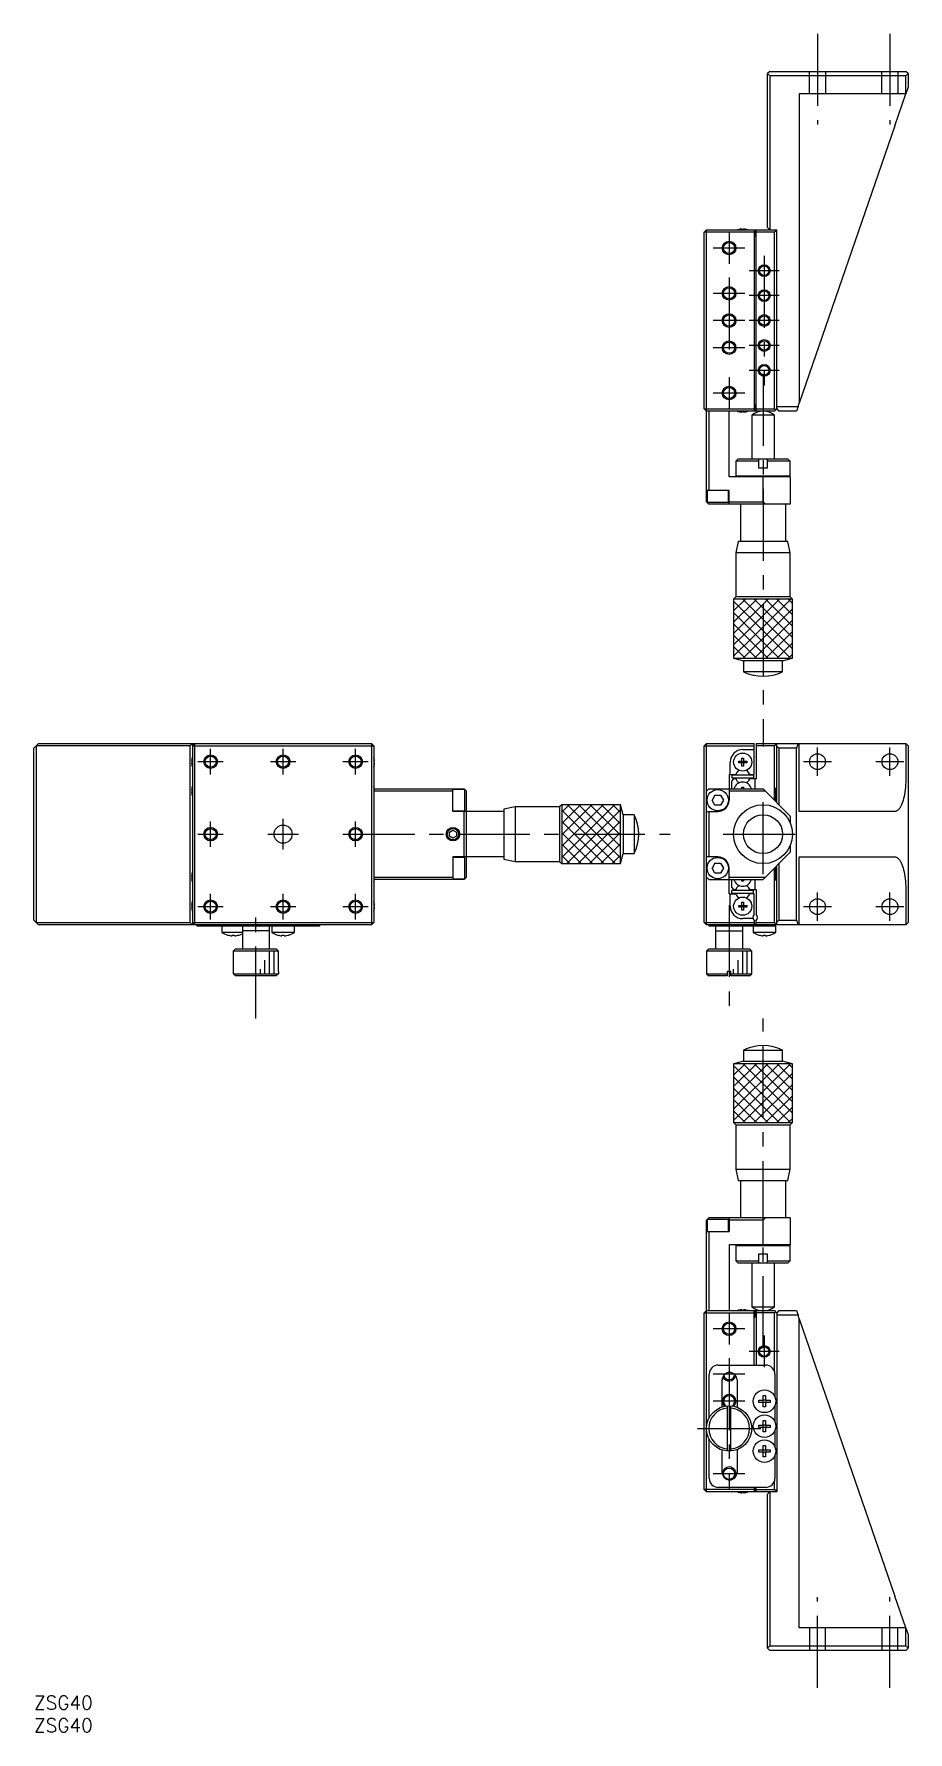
# Model space of a CAD drawing. Extents: x 0 to 401, y -8 to 367.
# Drawn here: x 0 to 193, y -8 to 366.8 of the extents above; entities that cross this region are included whole.
import ezdxf

# ---------------------------------------------------------------- set-up
doc = ezdxf.new("R2010")
doc.units = 0
doc.header["$LTSCALE"] = 0.5
doc.linetypes.add('CENTER', pattern=[50.8, 31.75, -6.35, 6.35, -6.35])
doc.linetypes.add('DASHED', pattern=[19.05, 12.7, -6.35])
for name, color, linetype in [('MSM_CENTER', 1, 'CENTER'), ('MSM_CONTINUOUS', 7, 'CONTINUOUS'), ('MSM_DASHED', 4, 'DASHED'), ('MSM_NARROW', 5, 'CONTINUOUS'), ('MSM_PART_NUMBER', 7, 'CONTINUOUS')]:
    doc.layers.add(name, color=color, linetype=linetype)
doc.styles.get("Standard").update_dxf_attribs({"font": 'txt.shx', "height": 3, "bigfont": 'bigfont.shx'})

# ---------------------------------------------------------------- blocks, each defined once
blk = doc.blocks.new('*U2')
at = {"layer": 'MSM_PART_NUMBER'}
blk.add_text('ZSG40', height=3, dxfattribs=at).set_placement((0, -3))
blk = doc.blocks.new('*U3')
at = {"layer": 'MSM_PART_NUMBER'}
blk.add_text('ZSG40', height=3, dxfattribs=at).set_placement((0, -8))

msp = doc.modelspace()

# ---------------------------------------------------------------- linework, layer by layer
at = {"layer": 'MSM_CENTER'}
for p, q in [((172.950166, 366.775339), (172.950166, 346.775339)), ((188.950166, 366.775339), (188.950166, 346.775339)), ((153.450166, 323.025342), (153.450166, 316.025344)), ((156.950165, 319.525343), (149.950167, 319.525343)), ((161.200167, 317.825342), (161.200167, 289.225341)), ((153.450166, 313.025342), (153.450166, 294.025346)), ((164.500167, 314.525342), (157.900167, 314.525342)), ((156.950165, 309.525343), (149.950167, 309.525343)), ((164.500167, 309.025343), (157.900167, 309.025343)), ((156.950165, 303.525343), (149.950167, 303.525343)), ((164.500167, 303.525342), (157.900167, 303.525342)), ((156.950165, 297.525345), (149.950167, 297.525345)), ((164.500167, 298.025341), (157.900167, 298.025341)), ((164.500167, 292.525341), (157.900167, 292.525341)), ((153.450166, 291.025342), (153.450166, 284.025344)), ((160.950166, 291.775339), (160.950166, 209.516838)), ((156.950165, 287.525343), (149.950167, 287.525343)), ((36.2, 206.166838), (41.8, 206.166838)), ((39, 203.366838), (39, 208.966838)), ((52.2, 206.166838), (57.8, 206.166838)), ((55, 203.366838), (55, 208.966838)), ((68.2, 206.166838), (73.8, 206.166838)), ((71, 203.366838), (71, 208.966838)), ((169.850166, 206.166838), (176.050166, 206.166838)), ((172.950166, 203.066838), (172.950166, 209.266838)), ((185.850166, 206.166838), (192.050166, 206.166838)), ((188.950166, 203.066838), (188.950166, 209.266838)), ((160.950166, 181.36684), (160.950166, 198.966837)), ((39, 187.366838), (39, 192.966838)), ((55, 186.766838), (55, 193.566838)), ((71, 187.366838), (71, 192.966838)), ((36.2, 190.166838), (41.8, 190.166838)), ((51.6, 190.166838), (58.4, 190.166838)), ((68.2, 190.166838), (140.450166, 190.166838)), ((152.150167, 190.166838), (169.750164, 190.166838)), ((39, 171.366838), (39, 176.966838)), ((55, 171.366838), (55, 176.966838)), ((71, 171.366838), (71, 176.966838)), ((172.950166, 171.066838), (172.950166, 177.266838)), ((188.950166, 171.066838), (188.950166, 177.266838)), ((36.2, 174.166838), (41.8, 174.166838)), ((49, 149.516838), (49, 174.516838)), ((52.2, 174.166838), (57.8, 174.166838)), ((68.2, 174.166838), (73.8, 174.166838)), ((153.450166, 174.516838), (153.450166, 149.516838)), ((169.850166, 174.166838), (176.050166, 174.166838)), ((185.850166, 174.166838), (192.050166, 174.166838)), ((160.950166, 76.750004), (160.950166, 149.516838)), ((153.450166, 84.499997), (153.450166, 77.499999)), ((156.950165, 80.999998), (149.950167, 80.999998)), ((161.200167, 79.499996), (161.200167, 72.499998)), ((164.500167, 75.999997), (157.900167, 75.999997)), ((153.450166, 74.499997), (153.450166, 45.499999)), ((156.950165, 70.999998), (149.950167, 70.999998)), ((156.950165, 64.999998), (149.950167, 64.999998)), ((146.450166, 59), (160.450166, 59)), ((156.950165, 48.999998), (149.950167, 48.999998)), ((172.950166, 1.750004), (172.950166, 21.750004)), ((188.950166, 1.750004), (188.950166, 21.750004))]:
    msp.add_line(p, q, dxfattribs=at)
at = {"layer": 'MSM_CONTINUOUS'}
for p, q in [((162.450166, 358.525343), (161.950166, 358.025343)), ((161.950166, 324.025343), (161.950166, 358.025343)), ((161.950166, 358.025343), (162.450166, 357.525343)), ((162.450166, 358.525343), (192.450166, 358.525343)), ((162.450166, 357.525343), (162.450166, 323.525343)), ((192.450166, 357.525343), (162.450166, 357.525343)), ((192.950166, 358.025343), (192.450166, 358.525343)), ((192.450166, 357.525343), (192.950166, 358.025343)), ((192.450166, 353.573237), (192.450166, 357.525343)), ((192.950166, 358.025343), (192.950166, 355.025343)), ((192.433674, 353.525343), (168.950166, 353.525343)), ((168.950166, 353.525343), (168.950166, 285.324282)), ((190.023381, 346.525343), (192.433674, 353.525343)), ((192.433674, 353.525343), (192.450166, 353.573237)), ((192.950166, 355.025343), (192.450166, 353.573237)), ((190.023381, 346.525343), (168.950166, 285.324282)), ((148.450166, 323.525343), (147.950166, 323.025343)), ((158.950166, 323.025343), (147.950166, 323.025343)), ((147.950166, 284.025343), (147.950166, 323.025343)), ((148.450166, 263.525343), (148.450166, 323.525343)), ((148.450166, 323.525343), (163.950166, 323.525343)), ((155.563804, 323.594864), (155.56155, 323.599487)), ((156.270166, 323.594864), (156.270166, 323.715202)), ((156.630166, 323.594864), (156.270166, 323.594864)), ((156.630166, 323.715202), (156.630166, 323.594864)), ((157.338782, 323.599487), (157.336527, 323.594864)), ((158.950166, 323.525343), (158.950166, 283.525343)), ((159.200166, 323.525343), (159.200166, 322.125343)), ((159.450166, 283.525343), (159.450166, 323.525343)), ((163.450166, 323.025343), (159.450166, 323.025343)), ((162.450166, 323.525343), (161.950166, 324.025343)), ((163.450166, 323.525343), (163.950166, 323.025343)), ((163.700166, 323.275343), (163.450166, 323.025343)), ((163.450166, 284.025343), (163.450166, 323.025343)), ((163.950166, 284.025343), (163.950166, 323.525343)), ((159.200166, 322.125343), (158.950166, 322.125343)), ((159.200166, 284.925343), (158.950166, 284.925343)), ((159.200166, 283.525343), (159.200166, 284.925343)), ((168.675069, 284.525343), (168.950166, 285.324282)), ((147.950166, 284.025343), (158.950166, 284.025343)), ((147.950166, 284.025343), (148.450166, 283.525343)), ((163.450166, 283.525343), (148.450166, 283.525343)), ((148.950166, 283.525343), (148.950166, 266.025343)), ((153.450166, 269.025343), (153.450166, 283.525343)), ((155.56155, 283.451199), (155.563804, 283.455821)), ((156.270166, 283.455821), (156.630166, 283.455821)), ((156.270166, 283.335484), (156.270166, 283.455821)), ((156.630166, 283.455821), (156.630166, 283.335484)), ((157.336527, 283.455821), (157.338782, 283.451199)), ((163.450162, 282.647834), (158.45017, 282.647834)), ((158.45017, 282.647834), (158.45017, 273.025343)), ((159.450166, 284.025343), (163.450166, 284.025343)), ((163.450162, 273.025343), (163.450162, 282.647834)), ((163.450166, 284.025343), (163.700166, 283.775343)), ((163.950166, 284.025343), (163.450166, 283.525343)), ((163.950166, 284.525343), (168.675069, 284.525343)), ((163.950166, 284.025343), (164.450166, 283.525343)), ((168.330741, 283.525343), (164.450166, 283.525343)), ((168.675069, 284.525343), (168.330741, 283.525343)), ((155.450166, 273.025343), (154.950166, 272.525343)), ((159.950166, 272.525343), (154.950166, 272.525343)), ((154.950166, 272.525343), (154.950166, 269.225343)), ((155.450166, 273.025343), (166.450166, 273.025343)), ((159.950166, 273.025343), (159.950166, 271.025343)), ((159.950166, 271.025343), (161.950166, 271.025343)), ((161.950166, 271.025343), (161.950166, 273.025343)), ((166.950166, 272.525343), (161.950166, 272.525343)), ((166.950166, 272.525343), (166.450166, 273.025343)), ((166.950166, 269.225343), (166.950166, 272.525343)), ((166.950166, 269.025343), (153.450166, 269.025343)), ((154.950166, 269.225343), (166.950166, 269.225343)), ((154.950166, 269.225343), (155.150166, 269.025343)), ((160.950166, 263.525343), (160.950166, 269.025343)), ((166.750166, 269.025343), (166.950166, 269.225343)), ((166.950166, 269.025343), (166.950166, 263.025343)), ((153.450166, 266.025343), (148.450166, 266.025343)), ((148.450166, 263.525343), (148.950166, 263.025343)), ((148.600166, 266.025343), (148.600166, 263.425343)), ((148.600166, 263.425343), (153.300166, 263.425343)), ((166.950166, 263.025343), (148.950166, 263.025343)), ((153.300166, 263.425343), (153.300166, 266.025343)), ((153.450166, 263.025343), (153.450166, 266.025343)), ((153.450166, 263.525343), (160.950166, 263.525343)), ((155.950166, 263.025343), (155.950166, 254.775343)), ((160.950166, 263.525343), (161.450166, 263.025343)), ((165.950166, 254.775343), (165.950166, 263.025343)), ((155.450169, 254.775343), (154.95017, 252.275344)), ((166.950162, 252.275344), (154.95017, 252.275344)), ((154.95017, 252.275344), (154.95017, 242.525339)), ((166.450163, 254.775343), (155.450169, 254.775343)), ((166.950162, 252.275344), (166.450163, 254.775343)), ((166.950162, 242.525339), (166.950162, 252.275344)), ((154.95017, 242.525339), (154.450167, 242.025337)), ((167.450165, 242.025337), (154.450167, 242.025337)), ((154.450167, 242.025337), (154.450167, 229.025336)), ((166.950162, 242.525339), (154.95017, 242.525339)), ((167.450165, 242.025337), (166.950162, 242.525339)), ((167.450165, 229.025336), (167.450165, 242.025337)), ((154.450167, 229.025336), (156.650166, 228.435848)), ((154.450167, 229.025336), (167.450165, 229.025336)), ((165.250166, 228.435848), (167.450165, 229.025336)), ((165.250166, 228.435848), (156.650166, 228.435848)), ((156.650166, 228.435848), (156.650166, 226.025337)), ((165.250166, 226.025337), (156.650166, 226.025337)), ((165.250166, 226.025337), (165.250166, 228.435848)), ((0, 209.166838), (1, 210.166838)), ((1, 210.166838), (74.5, 210.166838)), ((35, 210.166838), (34.5, 209.666838)), ((35.5, 210.166838), (35, 209.666838)), ((35, 210.166838), (35, 170.166838)), ((35.5, 170.166838), (35.5, 210.166838)), ((74.5, 210.166838), (74.5, 170.166838)), ((75, 209.666838), (74.5, 210.166838)), ((147.950166, 209.666838), (148.450166, 210.166838)), ((148.450166, 210.166838), (158.950166, 210.166838)), ((148.450166, 170.166838), (148.450166, 210.166838)), ((158.950166, 203.366838), (158.950166, 210.166838)), ((159.450166, 210.166838), (159.450166, 202.366838)), ((159.450166, 210.166838), (192.450166, 210.166838)), ((163.450166, 210.166838), (164.450166, 209.166838)), ((163.700166, 209.916838), (163.450166, 209.666838)), ((163.950166, 197.166838), (163.950166, 210.166838)), ((168.675069, 210.166838), (168.330741, 209.166838)), ((168.950166, 195.166838), (168.950166, 210.166838)), ((192.433674, 210.166838), (192.433674, 202.166838)), ((192.950166, 209.666838), (192.450166, 210.166838)), ((0, 171.166838), (0, 209.166838)), ((34.5, 209.666838), (0.5, 209.666838)), ((0.5, 209.666838), (0.5, 170.666838)), ((34.5, 170.666838), (34.5, 209.666838)), ((34.810141, 206.246838), (34.930479, 206.246838)), ((34.925856, 206.955454), (34.930479, 206.9532)), ((34.930479, 206.246838), (34.930479, 205.886838)), ((35, 209.666838), (75, 209.666838)), ((75, 209.666838), (75, 170.666838)), ((75.069522, 206.9532), (75.074144, 206.955454)), ((75.069522, 205.886838), (75.069522, 206.246838)), ((75.069522, 206.246838), (75.189859, 206.246838)), ((147.950166, 209.666838), (158.950166, 209.666838)), ((147.950166, 170.666838), (147.950166, 209.666838)), ((155.563804, 205.886838), (155.563804, 206.246838)), ((155.563804, 206.246838), (156.270166, 206.246838)), ((156.270166, 206.9532), (156.630166, 206.9532)), ((156.270166, 206.246838), (156.270166, 206.9532)), ((156.280538, 206.236466), (156.270166, 206.246838)), ((156.280538, 206.236466), (156.619794, 206.236466)), ((156.280538, 205.897211), (156.280538, 206.236466)), ((156.450166, 208.816838), (158.950166, 208.816838)), ((156.619794, 206.236466), (156.630166, 206.246838)), ((156.619794, 206.236466), (156.619794, 205.897211)), ((156.630166, 206.9532), (156.630166, 206.246838)), ((156.630166, 206.246838), (157.336527, 206.246838)), ((157.336527, 206.246838), (157.336527, 205.886838)), ((163.450166, 209.666838), (159.450166, 209.666838)), ((163.450166, 197.666838), (163.450166, 209.666838)), ((164.450166, 209.166838), (164.450166, 196.666838)), ((168.330741, 209.166838), (164.450166, 209.166838)), ((168.330741, 171.166838), (168.330741, 209.166838)), ((192.950166, 209.666838), (192.950166, 170.666838)), ((34.930479, 205.886838), (34.810141, 205.886838)), ((34.930479, 205.180477), (34.925856, 205.178222)), ((75.189859, 205.886838), (75.069522, 205.886838)), ((75.074144, 205.178222), (75.069522, 205.180477)), ((153.450166, 203.366838), (153.450166, 197.666838)), ((153.450166, 203.366838), (154.89936, 203.366838)), ((153.700166, 203.366838), (153.700166, 206.066838)), ((158.850166, 203.166838), (154.050166, 203.166838)), ((154.050166, 203.166838), (154.050166, 202.566838)), ((154.050166, 202.566838), (158.850166, 202.566838)), ((154.89936, 203.366838), (155.049526, 203.626934)), ((156.270166, 205.886838), (155.563804, 205.886838)), ((156.280538, 205.897211), (156.270166, 205.886838)), ((156.270166, 205.180477), (156.270166, 205.886838)), ((156.630166, 205.180477), (156.270166, 205.180477)), ((156.619794, 205.897211), (156.280538, 205.897211)), ((156.619794, 205.897211), (156.630166, 205.886838)), ((156.630166, 205.886838), (156.630166, 205.180477)), ((157.336527, 205.886838), (156.630166, 205.886838)), ((157.850805, 203.626934), (158.000971, 203.366838)), ((158.000971, 203.366838), (158.950166, 203.366838)), ((158.850166, 203.166838), (158.850166, 202.566838)), ((34.810141, 199.846838), (34.930479, 199.846838)), ((34.930479, 199.486838), (34.810141, 199.486838)), ((34.925856, 200.555454), (34.930479, 200.5532)), ((34.930479, 198.780477), (34.925856, 198.778222)), ((34.930479, 199.846838), (34.930479, 199.486838)), ((75, 200.166838), (95, 200.166838)), ((92.5, 199.666838), (75, 199.666838)), ((75.069522, 200.5532), (75.074144, 200.555454)), ((92.5, 195.166838), (92.5, 200.166838)), ((95.1, 200.016838), (92.5, 200.016838)), ((95.5, 199.666838), (95, 200.166838)), ((95.1, 195.316838), (95.1, 200.016838)), ((95.5, 180.666838), (95.5, 199.666838)), ((148.950166, 200.166838), (148.450166, 199.666838)), ((148.950166, 200.166838), (160.950166, 200.166838)), ((150.31508, 198.766838), (149.679995, 197.666838)), ((150.31508, 198.766838), (151.585251, 198.766838)), ((151.585251, 198.766838), (152.220336, 197.666838)), ((161.450166, 199.666838), (153.450166, 199.666838)), ((154.450166, 202.366838), (153.950166, 201.866838)), ((153.950166, 201.866838), (153.950166, 200.166838)), ((154.89936, 202.366838), (154.450166, 202.366838)), ((154.89936, 202.366838), (155.049526, 202.106743)), ((156.270166, 200.5532), (156.630166, 200.5532)), ((156.270166, 200.166838), (156.270166, 200.5532)), ((156.630166, 200.5532), (156.630166, 200.133315)), ((157.850805, 202.106743), (158.000971, 202.366838)), ((159.450166, 202.366838), (158.000971, 202.366838)), ((159.200166, 200.166838), (159.200166, 202.366838)), ((160.950166, 200.166838), (166.950166, 194.166838)), ((163.600166, 200.166838), (163.950166, 200.516838)), ((163.600166, 200.166838), (163.600166, 197.516838)), ((192.170968, 198.988905), (192.078494, 198.509348)), ((192.250202, 199.488054), (192.170968, 198.988905)), ((192.315706, 200.003719), (192.250202, 199.488054)), ((192.367078, 200.532721), (192.315706, 200.003719)), ((192.404, 201.071797), (192.367078, 200.532721)), ((192.426244, 201.617625), (192.404, 201.071797)), ((192.433674, 202.166838), (192.426244, 201.617625)), ((92.5, 195.316838), (95.1, 195.316838)), ((103.75, 195.166838), (92.5, 195.166838)), ((95, 185.166838), (95, 195.166838)), ((106.249999, 196.166834), (103.75, 195.666835)), ((103.75, 195.666835), (103.75, 184.666841)), ((106.249999, 196.166834), (106.249999, 184.166842)), ((116.000004, 196.166834), (106.249999, 196.166834)), ((116.500006, 196.666837), (116.000004, 196.166834)), ((116.000004, 196.166834), (116.000004, 184.166842)), ((129.500007, 196.666837), (116.500006, 196.666837)), ((116.500006, 196.666837), (116.500006, 183.666839)), ((130.089495, 194.466838), (129.500007, 196.666837)), ((129.500007, 183.666839), (129.500007, 196.666837)), ((148.450166, 195.166838), (150.950166, 195.166838)), ((148.950166, 195.166838), (148.950166, 185.166838)), ((150.31508, 196.566838), (149.679995, 197.666838)), ((151.585251, 196.566838), (150.31508, 196.566838)), ((152.220336, 197.666838), (151.585251, 196.566838)), ((190.023381, 195.166838), (168.950166, 195.166838)), ((190.21249, 195.188417), (190.023381, 195.166838)), ((190.400434, 195.25302), (190.21249, 195.188417)), ((190.586053, 195.360249), (190.400434, 195.25302)), ((190.768203, 195.509443), (190.586053, 195.360249)), ((190.94576, 195.699682), (190.768203, 195.509443)), ((191.117631, 195.929793), (190.94576, 195.699682)), ((191.282756, 196.198357), (191.117631, 195.929793)), ((191.440116, 196.503719), (191.282756, 196.198357)), ((191.588741, 196.843997), (191.440116, 196.503719)), ((191.727716, 197.217091), (191.588741, 196.843997)), ((191.856182, 197.620702), (191.727716, 197.217091)), ((191.973349, 198.052342), (191.856182, 197.620702)), ((192.078494, 198.509348), (191.973349, 198.052342)), ((130.089495, 194.466838), (130.089495, 185.866838)), ((132.500006, 194.466838), (130.089495, 194.466838)), ((132.500006, 194.466838), (132.500006, 185.866838)), ((166.950166, 194.166838), (166.950166, 192.666836)), ((91.75, 190.599851), (92.5, 191.032864)), ((91.75, 189.733826), (91.75, 190.599851)), ((92.5, 189.300813), (91.75, 189.733826)), ((92.5, 191.032864), (93.25, 190.599851)), ((93.25, 189.733826), (92.5, 189.300813)), ((93.25, 190.599851), (93.25, 189.733826)), ((166.950166, 187.666841), (166.950166, 186.166838)), ((103.75, 185.166838), (92.5, 185.166838)), ((92.5, 185.166838), (92.5, 180.166838)), ((95.1, 185.016838), (92.5, 185.016838)), ((95.1, 180.316838), (95.1, 185.016838)), ((103.75, 184.666841), (106.249999, 184.166842)), ((106.249999, 184.166842), (116.000004, 184.166842)), ((116.000004, 184.166842), (116.500006, 183.666839)), ((116.500006, 183.666839), (129.500007, 183.666839)), ((129.500007, 183.666839), (130.089495, 185.866838)), ((130.089495, 185.866838), (132.500006, 185.866838)), ((150.950166, 185.166838), (148.450166, 185.166838)), ((150.31508, 183.766838), (149.679995, 182.666838)), ((150.31508, 183.766838), (151.585251, 183.766838)), ((151.585251, 183.766838), (152.220336, 182.666838)), ((166.950166, 186.166838), (160.950166, 180.166838)), ((164.450166, 183.666838), (164.450166, 171.166838)), ((168.950166, 185.166838), (190.023381, 185.166838)), ((168.950166, 170.166838), (168.950166, 185.166838)), ((190.023381, 185.166838), (190.21249, 185.14526)), ((190.21249, 185.14526), (190.400434, 185.080657)), ((190.400434, 185.080657), (190.586053, 184.973428)), ((190.586053, 184.973428), (190.768203, 184.824234)), ((190.768203, 184.824234), (190.94576, 184.633995)), ((190.94576, 184.633995), (191.117631, 184.403884)), ((191.117631, 184.403884), (191.282756, 184.13532)), ((191.282756, 184.13532), (191.440116, 183.829957)), ((191.440116, 183.829957), (191.588741, 183.48968)), ((34.810141, 180.846838), (34.930479, 180.846838)), ((34.930479, 180.486838), (34.810141, 180.486838)), ((34.925856, 181.555454), (34.930479, 181.5532)), ((34.930479, 180.846838), (34.930479, 180.486838)), ((75, 180.666838), (92.5, 180.666838)), ((95, 180.166838), (75, 180.166838)), ((92.5, 180.316838), (95.1, 180.316838)), ((95, 180.166838), (95.5, 180.666838)), ((148.450166, 180.666838), (148.950166, 180.166838)), ((148.950166, 180.166838), (160.950166, 180.166838)), ((150.31508, 181.566838), (149.679995, 182.666838)), ((151.585251, 181.566838), (150.31508, 181.566838)), ((152.220336, 182.666838), (151.585251, 181.566838)), ((153.450166, 176.966838), (153.450166, 182.666838)), ((153.450166, 180.666838), (161.450166, 180.666838)), ((153.950166, 180.166838), (153.950166, 178.466838)), ((156.270166, 179.780477), (156.270166, 180.166838)), ((156.630166, 180.200362), (156.630166, 179.780477)), ((159.200166, 177.966838), (159.200166, 180.166838)), ((163.450166, 170.666838), (163.450166, 182.666838)), ((163.600166, 182.816838), (163.600166, 180.166838)), ((163.950166, 179.816838), (163.600166, 180.166838)), ((163.950166, 170.166838), (163.950166, 183.166838)), ((191.588741, 183.48968), (191.727716, 183.116586)), ((191.727716, 183.116586), (191.856182, 182.712975)), ((191.856182, 182.712975), (191.973349, 182.281335)), ((191.973349, 182.281335), (192.078494, 181.824328)), ((192.078494, 181.824328), (192.170968, 181.344772)), ((192.170968, 181.344772), (192.250202, 180.845622)), ((192.250202, 180.845622), (192.315706, 180.329957)), ((192.315706, 180.329957), (192.367078, 179.800956)), ((34.930479, 179.780477), (34.925856, 179.778222)), ((75.074144, 179.778222), (75.069522, 179.780477)), ((153.450166, 176.966838), (154.89936, 176.966838)), ((153.700166, 174.266838), (153.700166, 176.966838)), ((153.950166, 178.466838), (154.450166, 177.966838)), ((158.850166, 177.766838), (154.050166, 177.766838)), ((154.050166, 177.166838), (154.050166, 177.766838)), ((154.050166, 177.166838), (158.850166, 177.166838)), ((154.450166, 177.966838), (154.89936, 177.966838)), ((154.89936, 177.966838), (155.049526, 178.226934)), ((154.89936, 176.966838), (155.049526, 176.706743)), ((156.630166, 179.780477), (156.270166, 179.780477)), ((157.850805, 178.226934), (158.000971, 177.966838)), ((157.850805, 176.706743), (158.000971, 176.966838)), ((158.000971, 177.966838), (159.450166, 177.966838)), ((158.950166, 176.966838), (158.000971, 176.966838)), ((158.850166, 177.166838), (158.850166, 177.766838)), ((158.950166, 172.428276), (158.950166, 176.966838)), ((159.450166, 177.966838), (159.450166, 172.428276)), ((192.367078, 179.800956), (192.404, 179.26188)), ((192.404, 179.26188), (192.426244, 178.716052)), ((192.426244, 178.716052), (192.433674, 178.166838)), ((192.433674, 178.166838), (192.433674, 170.166838)), ((34.810141, 174.446838), (34.930479, 174.446838)), ((34.930479, 174.086838), (34.810141, 174.086838)), ((34.925856, 175.155454), (34.930479, 175.1532)), ((34.930479, 173.380477), (34.925856, 173.378222)), ((34.930479, 174.446838), (34.930479, 174.086838)), ((75.069522, 175.1532), (75.074144, 175.155454)), ((75.069522, 174.086838), (75.069522, 174.446838)), ((75.069522, 174.446838), (75.189859, 174.446838)), ((75.189859, 174.086838), (75.069522, 174.086838)), ((75.074144, 173.378222), (75.069522, 173.380477)), ((155.563804, 174.086838), (155.563804, 174.446838)), ((155.563804, 174.446838), (156.270166, 174.446838)), ((156.270166, 174.086838), (155.563804, 174.086838)), ((156.270166, 175.1532), (156.630166, 175.1532)), ((156.270166, 174.446838), (156.270166, 175.1532)), ((156.280538, 174.436466), (156.270166, 174.446838)), ((156.280538, 174.097211), (156.270166, 174.086838)), ((156.270166, 173.380477), (156.270166, 174.086838)), ((156.630166, 173.380477), (156.270166, 173.380477)), ((156.280538, 174.436466), (156.619794, 174.436466)), ((156.280538, 174.097211), (156.280538, 174.436466)), ((156.619794, 174.097211), (156.280538, 174.097211)), ((156.619794, 174.436466), (156.630166, 174.446838)), ((156.619794, 174.436466), (156.619794, 174.097211)), ((156.619794, 174.097211), (156.630166, 174.086838)), ((156.630166, 175.1532), (156.630166, 174.446838)), ((156.630166, 174.446838), (157.336527, 174.446838)), ((156.630166, 174.086838), (156.630166, 173.380477)), ((157.336527, 174.086838), (156.630166, 174.086838)), ((157.336527, 174.446838), (157.336527, 174.086838)), ((1, 170.166838), (0, 171.166838)), ((0.5, 170.666838), (34.5, 170.666838)), ((74.5, 170.166838), (1, 170.166838)), ((34.5, 170.666838), (35, 170.166838)), ((35, 170.666838), (75, 170.666838)), ((35, 170.666838), (35.5, 170.166838)), ((36, 169.866838), (36, 170.166838)), ((63, 169.866838), (36, 169.866838)), ((41.5, 169.866838), (41.5, 168.475181)), ((46, 169.866838), (46, 164.866838)), ((52, 168.866838), (46, 168.866838)), ((52, 164.866838), (52, 169.866838)), ((52.5, 169.866838), (52.5, 168.475181)), ((57.5, 168.475181), (57.5, 169.866838)), ((63, 170.166838), (63, 169.866838)), ((74.5, 170.166838), (75, 170.666838)), ((147.950166, 170.666838), (158.950166, 170.666838)), ((147.950166, 170.666838), (148.450166, 170.166838)), ((192.450166, 170.166838), (148.450166, 170.166838)), ((149.050166, 169.866838), (149.050166, 170.166838)), ((163.750166, 169.866838), (149.050166, 169.866838)), ((150.450166, 169.866838), (150.450166, 164.866838)), ((150.450166, 168.866838), (156.450166, 168.866838)), ((158.73192, 171.516838), (156.450166, 171.516838)), ((156.450166, 164.866838), (156.450166, 169.866838)), ((158.750166, 169.866838), (158.750166, 168.475181)), ((158.950166, 171.105401), (158.950166, 170.166838)), ((159.450166, 170.166838), (159.450166, 171.105401)), ((159.450166, 170.666838), (163.450166, 170.666838)), ((164.450166, 171.166838), (163.450166, 170.166838)), ((163.450166, 170.666838), (163.700166, 170.416838)), ((163.550166, 170.166838), (163.550166, 169.866838)), ((163.750166, 168.475181), (163.750166, 169.866838)), ((164.450166, 171.166838), (168.330741, 171.166838)), ((168.330741, 171.166838), (168.675069, 170.166838)), ((192.450166, 170.166838), (192.950166, 170.666838)), ((46, 168.475181), (41.5, 168.475181)), ((42.738067, 167.897403), (42.741411, 167.904258)), ((43.74, 167.904258), (44.26, 167.904258)), ((43.74, 167.731886), (43.74, 167.904258)), ((44.26, 167.904258), (44.26, 167.731886)), ((45.25859, 167.904258), (45.261933, 167.897403)), ((57.5, 168.475181), (52.5, 168.475181)), ((53.738067, 167.897403), (53.741411, 167.904258)), ((54.74, 167.904258), (55.26, 167.904258)), ((54.74, 167.731886), (54.74, 167.904258)), ((55.26, 167.904258), (55.26, 167.731886)), ((56.25859, 167.904258), (56.261933, 167.897403)), ((163.750166, 168.475181), (158.750166, 168.475181)), ((159.988233, 167.897403), (159.991576, 167.904258)), ((160.990166, 167.904258), (161.510166, 167.904258)), ((160.990166, 167.731886), (160.990166, 167.904258)), ((161.510166, 167.904258), (161.510166, 167.731886)), ((162.508755, 167.904258), (162.512099, 167.897403)), ((44.5, 164.866838), (44, 164.366838)), ((54, 164.366838), (44, 164.366838)), ((44, 164.366838), (44, 159.866838)), ((44.5, 164.866838), (53.5, 164.866838)), ((54, 164.366838), (53.5, 164.866838)), ((54, 159.866838), (54, 164.366838)), ((148.950166, 164.866838), (148.450166, 164.366838)), ((158.450166, 164.366838), (148.450166, 164.366838)), ((148.450166, 164.366838), (148.450166, 159.366838)), ((148.950166, 164.866838), (157.950166, 164.866838)), ((158.450166, 164.366838), (157.950166, 164.866838)), ((158.450166, 159.366838), (158.450166, 164.366838)), ((44.016026, 159.866838), (44, 159.866838)), ((44.016026, 159.366838), (44.016026, 159.866838)), ((44.517813, 158.866838), (44.016026, 159.366838)), ((44.016026, 159.366838), (53.983975, 159.366838)), ((53.482187, 158.866838), (44.517813, 158.866838)), ((53.983975, 159.366838), (53.482187, 158.866838)), ((54, 159.866838), (53.983975, 159.866838)), ((53.983975, 159.866838), (53.983975, 159.366838)), ((148.450166, 159.366838), (153.050166, 159.366838)), ((148.450166, 159.366838), (148.950166, 158.866838)), ((153.050166, 158.866838), (148.950166, 158.866838)), ((153.850166, 159.866838), (153.050166, 159.866838)), ((153.050166, 159.866838), (153.050166, 158.866838)), ((153.850166, 158.866838), (153.850166, 159.866838)), ((153.850166, 159.366838), (158.450166, 159.366838)), ((157.950166, 158.866838), (153.850166, 158.866838)), ((157.950166, 158.866838), (158.450166, 159.366838)), ((156.650166, 142.500006), (165.250166, 142.500006)), ((156.650166, 142.500006), (156.650166, 140.089495)), ((165.250166, 140.089495), (165.250166, 142.500006)), ((156.650166, 140.089495), (154.450167, 139.500007)), ((167.450165, 139.500007), (154.450167, 139.500007)), ((154.450167, 139.500007), (154.450167, 126.500006)), ((156.650166, 140.089495), (165.250166, 140.089495)), ((167.450165, 139.500007), (165.250166, 140.089495)), ((167.450165, 126.500006), (167.450165, 139.500007)), ((154.450167, 126.500006), (154.95017, 126.000004)), ((154.450167, 126.500006), (167.450165, 126.500006)), ((154.95017, 126.000004), (166.950162, 126.000004)), ((154.95017, 126.000004), (154.95017, 116.249999)), ((166.950162, 126.000004), (167.450165, 126.500006)), ((166.950162, 116.249999), (166.950162, 126.000004)), ((154.95017, 116.249999), (166.950162, 116.249999)), ((154.95017, 116.249999), (155.450169, 113.75)), ((166.450163, 113.75), (166.950162, 116.249999)), ((155.450169, 113.75), (166.450163, 113.75)), ((155.950166, 113.75), (155.950166, 105.5)), ((165.950166, 105.5), (165.950166, 113.75)), ((148.950166, 105.5), (148.450166, 105)), ((148.450166, 45), (148.450166, 105)), ((153.300166, 105.1), (148.600166, 105.1)), ((148.600166, 105.1), (148.600166, 102.5)), ((166.950166, 105.5), (148.950166, 105.5)), ((153.300166, 102.5), (153.300166, 105.1)), ((153.450166, 105.5), (153.450166, 102.5)), ((160.950166, 105), (153.450166, 105)), ((160.950164, 99.5), (160.950166, 105)), ((161.450166, 105.5), (160.950166, 105)), ((166.950166, 105.5), (166.950166, 99.5)), ((148.450166, 102.5), (153.450166, 102.5)), ((148.950166, 102.5), (148.950166, 85)), ((166.950166, 99.5), (153.450166, 99.5)), ((153.450166, 99.5), (153.450166, 85)), ((155.150166, 99.5), (154.950166, 99.3)), ((166.950166, 99.3), (154.950166, 99.3)), ((154.950166, 99.3), (154.950166, 96)), ((161.950166, 97.5), (159.950166, 97.5)), ((159.950166, 97.5), (159.950166, 95.5)), ((161.950166, 95.5), (161.950166, 97.5)), ((166.950166, 99.3), (166.750166, 99.5)), ((166.950166, 96), (166.950166, 99.3)), ((154.950166, 96), (159.950166, 96)), ((154.950166, 96), (155.450166, 95.5)), ((166.450166, 95.5), (155.450166, 95.5)), ((158.45017, 95.5), (158.45017, 85.877509)), ((161.950166, 96), (166.950166, 96)), ((163.450162, 85.877509), (163.450162, 95.5)), ((166.450166, 95.5), (166.950166, 96)), ((147.950166, 84.5), (148.450166, 85)), ((147.950166, 45.5), (147.950166, 84.5)), ((147.950166, 84.5), (158.950166, 84.5)), ((148.450166, 85), (163.450166, 85)), ((155.563804, 85.069522), (155.56155, 85.074144)), ((156.270166, 85.069522), (156.270166, 85.189859)), ((156.630166, 85.069522), (156.270166, 85.069522)), ((156.630166, 85.189859), (156.630166, 85.069522)), ((157.338782, 85.074144), (157.336527, 85.069522)), ((158.45017, 85.877509), (163.450162, 85.877509)), ((158.950166, 73), (158.950166, 85)), ((158.950166, 83.6), (159.200166, 83.6)), ((159.200166, 83.6), (159.200166, 85)), ((159.450166, 85), (159.450166, 73)), ((163.450166, 84.5), (159.450166, 84.5)), ((163.450166, 85), (163.700166, 84.75)), ((163.700166, 84.75), (163.450166, 84.5)), ((163.450166, 71.6245), (163.450166, 84.5)), ((163.700166, 84.75), (163.950166, 84.5)), ((164.450166, 85), (163.950166, 84.5)), ((163.950166, 84.5), (163.950166, 45)), ((168.675069, 84), (163.950166, 84)), ((164.450166, 85), (168.330741, 85)), ((168.330741, 85), (168.675069, 84)), ((168.950166, 83.201061), (168.675069, 84)), ((168.950166, 15), (168.950166, 83.201061)), ((168.950166, 83.201061), (190.023381, 22)), ((151.050166, 73), (161.550166, 73)), ((149.050166, 61.374868), (149.050166, 71)), ((151.900166, 63.753683), (151.900166, 69.7)), ((155.200166, 69.7), (155.200166, 63.683749)), ((163.550166, 71), (163.550166, 65.979796)), ((153.050166, 63.983974), (153.050166, 54.016026)), ((153.850166, 54.016026), (153.850166, 63.983974)), ((159.991576, 65.26), (160.990166, 65.26)), ((159.991576, 64.74), (159.991576, 65.26)), ((160.990166, 64.74), (159.991576, 64.74)), ((160.948791, 64.74), (160.948791, 65.26)), ((160.990166, 66.25859), (161.510166, 66.25859)), ((160.990166, 65.26), (160.990166, 66.25859)), ((160.990166, 65.301375), (161.510166, 65.301375)), ((160.990166, 63.741411), (160.990166, 64.74)), ((161.510166, 64.698625), (160.990166, 64.698625)), ((161.510166, 63.741411), (160.990166, 63.741411)), ((161.510166, 66.25859), (161.510166, 65.26)), ((161.510166, 65.26), (162.508755, 65.26)), ((161.510166, 64.74), (161.510166, 63.741411)), ((162.508755, 64.74), (161.510166, 64.74)), ((161.551541, 65.26), (161.551541, 64.74)), ((162.508755, 65.26), (162.508755, 64.74)), ((163.550166, 64.020204), (163.550166, 60.479796)), ((160.990166, 60.75859), (161.510166, 60.75859)), ((160.990166, 59.76), (160.990166, 60.75859)), ((161.510166, 60.75859), (161.510166, 59.76)), ((149.050166, 48), (149.050166, 56.625132)), ((159.991576, 59.76), (160.990166, 59.76)), ((159.991576, 59.24), (159.991576, 59.76)), ((160.990166, 59.24), (159.991576, 59.24)), ((160.948791, 59.24), (160.948791, 59.76)), ((160.990166, 59.801375), (161.510166, 59.801375)), ((160.990166, 58.241411), (160.990166, 59.24)), ((161.510166, 59.198625), (160.990166, 59.198625)), ((161.510166, 58.241411), (160.990166, 58.241411)), ((161.510166, 59.76), (162.508755, 59.76)), ((161.510166, 59.24), (161.510166, 58.241411)), ((162.508755, 59.24), (161.510166, 59.24)), ((161.551541, 59.76), (161.551541, 59.24)), ((162.508755, 59.76), (162.508755, 59.24)), ((163.550166, 58.520204), (163.550166, 54.979796)), ((151.900166, 49.3), (151.900166, 54.246317)), ((155.200166, 54.316252), (155.200166, 49.3)), ((159.991576, 54.26), (160.990166, 54.26)), ((159.991576, 53.74), (159.991576, 54.26)), ((160.990166, 53.74), (159.991576, 53.74)), ((160.948791, 53.74), (160.948791, 54.26)), ((160.990166, 55.25859), (161.510166, 55.25859)), ((160.990166, 54.26), (160.990166, 55.25859)), ((160.990166, 54.301375), (161.510166, 54.301375)), ((160.990166, 52.741411), (160.990166, 53.74)), ((161.510166, 53.698625), (160.990166, 53.698625)), ((161.510166, 52.741411), (160.990166, 52.741411)), ((161.510166, 55.25859), (161.510166, 54.26)), ((161.510166, 54.26), (162.508755, 54.26)), ((161.510166, 53.74), (161.510166, 52.741411)), ((162.508755, 53.74), (161.510166, 53.74)), ((161.551541, 54.26), (161.551541, 53.74)), ((162.508755, 54.26), (162.508755, 53.74)), ((163.550166, 53.020204), (163.550166, 48)), ((158.950166, 45.5), (147.950166, 45.5)), ((148.450166, 45), (147.950166, 45.5)), ((163.950166, 45), (148.450166, 45)), ((161.550166, 46), (151.050166, 46)), ((158.950166, 46), (158.950166, 45)), ((159.200166, 46), (159.200166, 45)), ((159.450166, 45), (159.450166, 46)), ((159.450166, 45.5), (163.450166, 45.5)), ((161.950166, 44.5), (162.450166, 45)), ((162.450166, 45), (162.450166, 11)), ((163.450166, 45.5), (163.450166, 47.3755)), ((163.450166, 45.5), (163.700166, 45.25)), ((163.950166, 45.5), (163.450166, 45)), ((155.56155, 44.925856), (155.563804, 44.930478)), ((156.270166, 44.930478), (156.630166, 44.930478)), ((156.270166, 44.810141), (156.270166, 44.930478)), ((156.630166, 44.930478), (156.630166, 44.810141)), ((157.336527, 44.930478), (157.338782, 44.925856)), ((161.950166, 10.5), (161.950166, 44.5)), ((192.433674, 15), (190.023381, 22)), ((192.433674, 15), (168.950166, 15)), ((192.450166, 14.952105), (192.433674, 15)), ((192.450166, 11), (192.450166, 14.952105)), ((192.450166, 14.952105), (192.950166, 13.5)), ((192.950166, 13.5), (192.950166, 10.5)), ((162.450166, 11), (161.950166, 10.5)), ((161.950166, 10.5), (162.450166, 10)), ((162.450166, 11), (192.450166, 11)), ((192.450166, 10), (162.450166, 10)), ((192.950166, 10.5), (192.450166, 11)), ((192.450166, 10), (192.950166, 10.5))]:
    msp.add_line(p, q, dxfattribs=at)
for centre, radius in [((153.450166, 319.525343), 1.2295), ((161.200167, 314.525342), 1.0565), ((153.450166, 309.525343), 1.2295), ((161.200167, 309.025343), 1.0565), ((153.450166, 303.525343), 1.2295), ((161.200167, 303.525342), 1.0565), ((153.450166, 297.525345), 1.2295), ((161.200167, 298.025341), 1.0565), ((161.200167, 292.525341), 1.0565), ((153.450166, 287.525343), 1.2295), ((39, 206.166838), 1.2295), ((55, 206.166838), 1.2295), ((71, 206.166838), 1.2295), ((156.450166, 206.066838), 2), ((172.950166, 206.166838), 1.75), ((188.950166, 206.166838), 1.75), ((150.950166, 197.666838), 2.35), ((160.950166, 190.166838), 6.499999), ((39, 190.166838), 1.2295), ((55, 190.166838), 2), ((71, 190.166838), 1.2295), ((92.5, 190.166838), 1.25), ((160.950166, 190.166838), 4.3), ((150.950166, 182.666838), 2.35), ((156.450166, 174.266838), 2), ((39, 174.166838), 1.2295), ((55, 174.166838), 1.2295), ((71, 174.166838), 1.2295), ((172.950166, 174.166838), 1.75), ((188.950166, 174.166838), 1.75), ((153.450166, 81), 1.2295), ((161.200167, 75.999999), 1.0565), ((161.250166, 65), 2.5), ((153.450166, 59), 5), ((161.250166, 59.5), 2.5), ((161.250166, 54), 2.5), ((153.450166, 49), 1.2295)]:
    msp.add_circle(centre, radius, dxfattribs=at)
for centre, radius, start, end in [((156.450166, 320.525343), 3.2, 106.122533, 110.364135), ((156.450166, 320.525343), 3.194933, 93.229709, 106.106712), ((156.450166, 320.525343), 3.194933, 73.893288, 86.770291), ((156.450166, 320.525343), 3.2, 69.635865, 73.877467), ((156.450166, 286.525343), 3.2, 249.635865, 253.877467), ((156.450166, 286.525343), 3.194933, 253.893288, 266.770291), ((156.450166, 286.525343), 3.194933, 273.229709, 286.106712), ((156.450166, 286.525343), 3.2, 286.122533, 290.364135), ((160.950166, 279.525338), 3.999997, 51.317811, 128.68219549), ((160.950166, 234.770337), 9.745001, 243.816209, 296.183791), ((38, 206.066838), 3.194933, 163.893288, 176.770291), ((38, 206.066838), 3.2, 159.635865, 163.877467), ((72, 206.066838), 3.2, 16.122533, 20.364135), ((72, 206.066838), 3.194933, 3.229709, 16.106712), ((156.450166, 206.066838), 2.75, 90, 180), ((38, 206.066838), 3.194933, 183.229709, 196.106712), ((38, 206.066838), 3.2, 196.122533, 200.364135), ((72, 206.066838), 3.2, 339.635865, 343.877467), ((72, 206.066838), 3.194933, 343.893288, 356.770291), ((156.450166, 202.866837), 1.5875, 120.433182, 169.10688895), ((156.450166, 202.866837), 1.5875, 190.893016, 239.56671758), ((156.565071, 202.751934), 1.75, 121.881533, 150), ((156.450166, 202.866837), 1.5875, 10.89309, 59.56681233), ((156.450166, 202.866837), 1.5875, 300.433263, 349.10696609), ((156.335261, 202.751934), 1.75, 30, 58.118467), ((38, 199.666838), 3.194933, 163.893288, 176.770291), ((38, 199.666838), 3.194933, 183.229709, 196.106712), ((38, 199.666838), 3.2, 159.635865, 163.877467), ((38, 199.666838), 3.2, 196.122533, 200.364135), ((72, 199.666838), 3.2, 16.122533, 20.364135), ((72, 199.666838), 3.194933, 9.003673, 16.106712), ((156.450166, 199.666838), 2, 14.477512, 165.52246498), ((156.565071, 202.981743), 1.75, 210, 238.118467), ((156.335261, 202.981743), 1.75, 301.881533, 330), ((150.950166, 197.666838), 2.5, 270, 0), ((123.755006, 190.166836), 9.745001, 333.816215, 26.183798), ((150.950166, 182.666838), 2.5, 0, 90), ((38, 180.666838), 3.194933, 163.893288, 176.770291), ((38, 180.666838), 3.194933, 183.229709, 196.106712), ((38, 180.666838), 3.2, 159.635865, 163.877467), ((72, 180.666838), 3.194933, 343.893288, 350.996327), ((156.450166, 180.666838), 2, 194.477512, 345.522488), ((38, 180.666838), 3.2, 196.122533, 200.364135), ((72, 180.666838), 3.2, 339.635865, 343.877467), ((156.450166, 177.466839), 1.5875, 120.433263, 169.10700354), ((156.450166, 177.466839), 1.5875, 190.89309, 239.56683217), ((156.565071, 177.351934), 1.75, 121.881533, 150), ((156.565071, 177.581743), 1.75, 210, 238.118467), ((156.450166, 177.466839), 1.5875, 300.433182, 349.1069088), ((156.450166, 177.466839), 1.5875, 10.893016, 59.56675503), ((156.335261, 177.351934), 1.75, 30, 58.118467), ((156.335261, 177.581743), 1.75, 301.881533, 330), ((38, 174.266838), 3.194933, 163.893288, 176.770291), ((38, 174.266838), 3.194933, 183.229709, 196.106712), ((38, 174.266838), 3.2, 159.635865, 163.877467), ((38, 174.266838), 3.2, 196.122533, 200.364135), ((72, 174.266838), 3.2, 16.122533, 20.364135), ((72, 174.266838), 3.2, 339.635865, 343.877467), ((72, 174.266838), 3.194933, 3.229709, 16.106712), ((72, 174.266838), 3.194933, 343.893288, 356.770291), ((156.450166, 174.266838), 2.75, 180, 270), ((159.700166, 171.766838), 1, 138.590378, 221.40962776), ((158.700166, 171.766838), 1, 318.590378, 41.409622), ((44, 172.216838), 4.5, 236.251011, 253.714157), ((44, 172.216838), 4.492483, 253.73057, 266.682184), ((44, 172.216838), 4.492483, 273.317816, 286.26943), ((44, 172.216838), 4.5, 286.285843, 296.3878), ((55, 172.216838), 4.5, 236.251011, 253.714157), ((55, 172.216838), 4.492483, 253.73057, 266.682184), ((55, 172.216838), 4.492483, 273.317816, 286.26943), ((55, 172.216838), 4.5, 286.285843, 303.748989), ((161.250166, 172.216838), 4.5, 236.251011, 253.714157), ((161.250166, 172.216838), 4.492483, 253.73057, 266.682184), ((161.250166, 172.216838), 4.492483, 273.317816, 286.26943), ((161.250166, 172.216838), 4.5, 286.285843, 303.748989), ((160.950166, 133.755006), 9.745001, 63.816209, 116.183791), ((156.450166, 82), 3.2, 106.122533, 110.364135), ((156.450166, 82), 3.194933, 93.229709, 106.106712), ((156.450166, 82), 3.194933, 73.893288, 86.770291), ((156.450166, 82), 3.2, 69.635865, 73.877467), ((160.950166, 89.000005), 3.999997, 231.317811, 308.68221534), ((151.050166, 71), 2, 90, 180), ((153.550166, 69.7), 1.65, 0, 180), ((161.550166, 71), 2, 0, 90), ((153.450166, 71), 1.2295, 193.17475759, 355.62265312), ((153.450166, 65), 1.2295, 302.003161, 237.996839), ((153.450166, 59), 4.5, 95.099689, 264.900311), ((153.450166, 59), 4.5, 275.099689, 84.900311), ((153.550166, 49.3), 1.65, 180, 0), ((151.050166, 48), 2, 180, 270), ((156.450166, 48), 3.2, 249.635865, 253.877467), ((156.450166, 48), 3.2, 286.122533, 290.364135), ((161.550166, 48), 2, 270, 0), ((156.450166, 48), 3.194933, 253.893288, 266.770291), ((156.450166, 48), 3.194933, 273.229709, 286.106712)]:
    msp.add_arc(centre, radius, start, end, dxfattribs=at)
at = {"layer": 'MSM_DASHED'}
for p, q in [((171.200166, 353.525343), (171.200166, 358.525343)), ((174.700166, 358.525343), (174.700166, 353.525343)), ((187.200166, 353.525343), (187.200166, 358.525343)), ((190.700166, 358.525343), (190.700166, 353.525343)), ((171.200166, 15), (171.200166, 10)), ((174.700166, 10), (174.700166, 15)), ((187.200166, 15), (187.200166, 10)), ((190.700166, 10), (190.700166, 15))]:
    msp.add_line(p, q, dxfattribs=at)
at = {"layer": 'MSM_NARROW'}
for p, q in [((154.450167, 241.920491), (154.555012, 242.025337)), ((154.450167, 239.420491), (157.055012, 242.025337)), ((154.450167, 236.920491), (159.555012, 242.025337)), ((154.450167, 234.420491), (162.055012, 242.025337)), ((154.450167, 241.555278), (166.980109, 229.025336)), ((156.480108, 242.025337), (167.450165, 231.05528)), ((156.76756, 234.237885), (164.555012, 242.025337)), ((158.980108, 242.025337), (167.450165, 233.55528)), ((159.26756, 234.237885), (167.055012, 242.025337)), ((161.480108, 242.025337), (167.450165, 236.05528)), ((161.76756, 234.237885), (167.450165, 239.920489)), ((163.980108, 242.025337), (167.450165, 238.55528)), ((166.480108, 242.025337), (167.450165, 241.05528)), ((154.450167, 239.055278), (164.480109, 229.025336)), ((154.450167, 236.555278), (161.980109, 229.025336)), ((164.26756, 234.237885), (167.450165, 237.420489)), ((154.450167, 231.920491), (156.76756, 234.237885)), ((154.450167, 229.420491), (159.26756, 234.237885)), ((154.450167, 234.055278), (159.480109, 229.025336)), ((156.555011, 229.025336), (161.76756, 234.237885)), ((159.055011, 229.025336), (164.26756, 234.237885)), ((161.555011, 229.025336), (166.76756, 234.237885)), ((164.055011, 229.025336), (167.450165, 232.420489)), ((166.76756, 234.237885), (167.450165, 234.920489)), ((154.450167, 231.555278), (156.980109, 229.025336)), ((154.450167, 229.055278), (154.480109, 229.025336)), ((166.555011, 229.025336), (167.450165, 229.920489)), ((116.500006, 195.02867), (118.138174, 196.666837)), ((116.500006, 192.52867), (120.638174, 196.666837)), ((116.500006, 190.02867), (123.138174, 196.666837)), ((116.500006, 187.52867), (125.638174, 196.666837)), ((116.500006, 185.02867), (128.138174, 196.666837)), ((116.500006, 195.464101), (128.297268, 183.666839)), ((117.638176, 183.666839), (129.500007, 195.528671)), ((117.79727, 196.666837), (129.500007, 184.9641)), ((120.29727, 196.666837), (129.500007, 187.4641)), ((122.79727, 196.666837), (129.500007, 189.9641)), ((125.29727, 196.666837), (129.500007, 192.4641)), ((127.79727, 196.666837), (129.500007, 194.9641)), ((116.500006, 192.964101), (125.797268, 183.666839)), ((120.138176, 183.666839), (129.500007, 193.028671)), ((116.500006, 190.464101), (123.297268, 183.666839)), ((116.500006, 187.964101), (120.797268, 183.666839)), ((122.638176, 183.666839), (129.500007, 190.528671)), ((125.138176, 183.666839), (129.500007, 188.028671)), ((116.500006, 185.464101), (118.297268, 183.666839)), ((127.638176, 183.666839), (129.500007, 185.528671)), ((51, 159.366838), (51, 162.366838)), ((52, 159.366838), (52, 164.366838)), ((53, 159.366838), (53, 164.366838)), ((155.450166, 159.366838), (155.450166, 162.366838)), ((156.450166, 159.366838), (156.450166, 164.366838)), ((157.450166, 159.366838), (157.450166, 164.366838)), ((50, 159.366838), (50, 160.366838)), ((154.450166, 159.366838), (154.450166, 160.366838)), ((154.450167, 139.445827), (154.504347, 139.500007)), ((154.450167, 136.945827), (157.004347, 139.500007)), ((154.450167, 134.445827), (159.504347, 139.500007)), ((154.450167, 131.945827), (162.004347, 139.500007)), ((154.450167, 129.445827), (164.504347, 139.500007)), ((154.450167, 126.945827), (167.004347, 139.500007)), ((154.450167, 139.080614), (167.030775, 126.500006)), ((156.530774, 139.500007), (167.450165, 128.580616)), ((159.030774, 139.500007), (167.450165, 131.080616)), ((161.530774, 139.500007), (167.450165, 133.580616)), ((164.030774, 139.500007), (167.450165, 136.080616)), ((166.530774, 139.500007), (167.450165, 138.580616)), ((154.450167, 136.580614), (164.530775, 126.500006)), ((156.504346, 126.500006), (167.450165, 137.445825)), ((159.004346, 126.500006), (167.450165, 134.945825)), ((154.450167, 134.080614), (162.030775, 126.500006)), ((154.450167, 131.580614), (159.530775, 126.500006)), ((161.504346, 126.500006), (167.450165, 132.445825)), ((154.450167, 129.080614), (157.030775, 126.500006)), ((164.004346, 126.500006), (167.450165, 129.945825)), ((166.504346, 126.500006), (167.450165, 127.445825)), ((154.450167, 126.580614), (154.530775, 126.500006))]:
    msp.add_line(p, q, dxfattribs=at)
for centre, radius in [((153.450166, 319.525343), 1.5), ((161.200167, 314.525342), 1.3), ((153.450166, 309.525343), 1.5), ((161.200167, 309.025343), 1.3), ((153.450166, 303.525343), 1.5), ((161.200167, 303.525342), 1.3), ((153.450166, 297.525345), 1.5), ((161.200167, 298.025341), 1.3), ((161.200167, 292.525341), 1.3), ((153.450166, 287.525343), 1.5), ((39, 206.166838), 1.5), ((55, 206.166838), 1.5), ((71, 206.166838), 1.5), ((39, 190.166838), 1.5), ((71, 190.166838), 1.5), ((92.5, 190.166838), 1.5), ((39, 174.166838), 1.5), ((55, 174.166838), 1.5), ((71, 174.166838), 1.5), ((153.450166, 81), 1.5), ((161.200167, 75.999999), 1.3)]:
    msp.add_circle(centre, radius, dxfattribs=at)
for centre, start, end in [((153.450166, 71), 202.6880876, 346.10932311), ((153.450166, 65), 312.59881289, 227.40118711), ((153.450166, 49), 318.44559286, 184.6845095)]:
    msp.add_arc(centre, 1.5, start, end, dxfattribs=at)

# ---------------------------------------------------------------- block references
at = {"layer": 'MSM_CONTINUOUS'}
for name in ['*U2', '*U3']:
    msp.add_blockref(name, (0, 0), dxfattribs=at)

doc.saveas('drawing.dxf')
